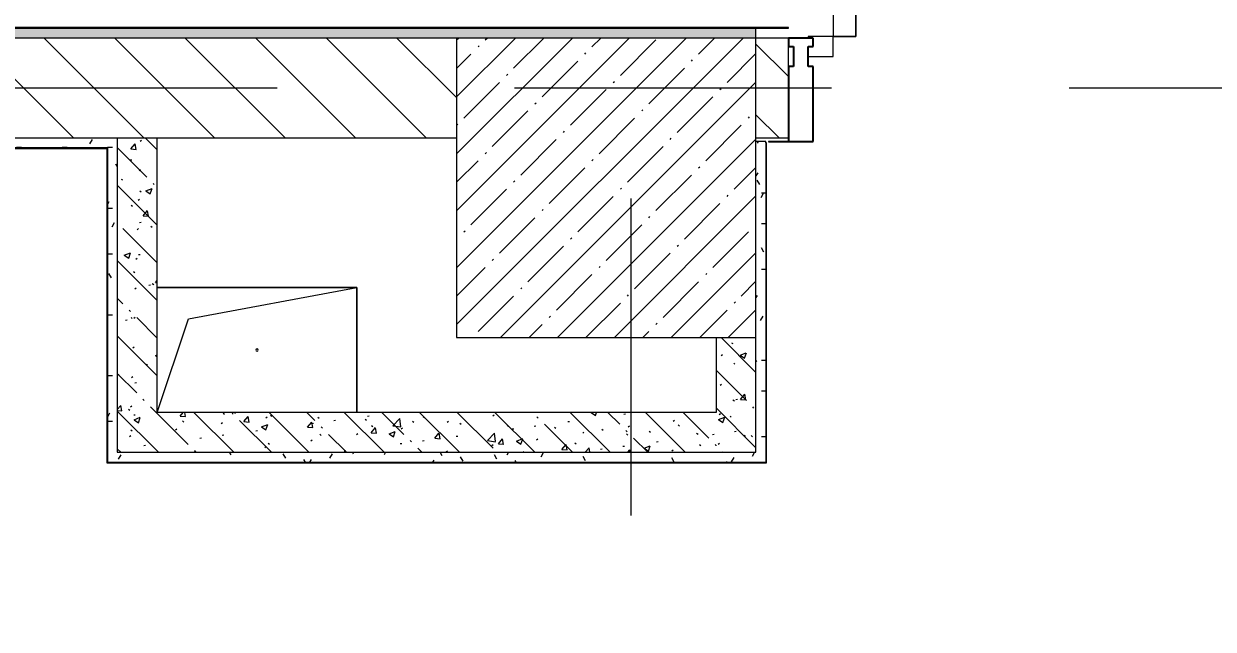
# Model space of a CAD drawing. Header units: millimetres. Extents: x -3724 to 231642, y -8553 to 29017.
# Drawn here: x 11293 to 13676, y 6716 to 7929 of the extents above; entities that cross this region are included whole.
import ezdxf

# ---------------------------------------------------------------- set-up
doc = ezdxf.new("R2010")
doc.units = ezdxf.units.MM
doc.linetypes.add('Осевая', pattern=[3175, 635, -476.25, 1587.5, -476.25])
for name, color, linetype, lineweight in [('A-ANNO-DIMS', 7, 'Continuous', 9), ('A-ANNO-DIMS-100', 7, 'Continuous', 9), ('A-DETL-GENF', 7, 'Continuous', 9), ('A-GENM', 7, 'Continuous', 9), ('A-GLAZ-CWMG', 7, 'Continuous', 9), ('A-GLAZ-CWMG-1', 7, 'Continuous', 25), ('A-WALL', 7, 'Continuous', 9), ('I-WALL', 7, 'Continuous', 9), ('S-COLS', 7, 'Continuous', 9), ('Оси-2', 7, 'Осевая', 9)]:
    doc.layers.add(name, color=color, linetype=linetype, lineweight=lineweight)
for name, color, linetype, lineweight, true_color in [('A-DOOR-1', 7, 'Continuous', 9, 0xc0c0c0), ('A-WALL-1', 9, 'Continuous', 9, 0x808080), ('A-WALL-FNSH-1', 9, 'Continuous', 9, 0x808080)]:
    doc.layers.add(name, color=color, linetype=linetype, lineweight=lineweight, true_color=true_color)
doc.styles.add('ISOCPEUR', font='isocpeur.ttf', dxfattribs={"width": 0.9, "height": 250})
doc.dimstyles.new('ISO-2_5_0_9К_БОЛЬШОЙ', dxfattribs={"dimscale": 304.8, "dimtxt": 248.995294, "dimasz": 0.492126, "dimexe": 0.393701, "dimexo": 0.984252, "dimgap": 0, "dimtad": 1, "dimdec": 0, "dimrnd": 10, "dimzin": 0, "dimdsep": 46, "dimtxsty": 'ISOCPEUR', "dimblk1": 'OBLIQUE', "dimblk2": 'OBLIQUE', "dimsah": 1, "dimcen": 0.09, "dimdle": 0.393701, "dimazin": 0, "dimtfac": 1, "dimtdec": 4, "dimtix": 1, "dimtmove": 0, "dimatfit": 3, "dimfxl": 1, "dimtvp": 1, "dimtolj": 1, "dimtzin": 0, "dimarcsym": 2})
pattern_1 = [(135, (0, 0), (-70.7107, -70.7107), [])]
pattern_2 = [(135, (0, 0), (-75.43415, -75.43415), [106.68, -17.78, 3.556, -17.78]), (135, (0, 75.39), (-75.43415, -75.43415), []), (50, (0, 0), (127.5292, -11.1576), [13.335, -146.685]), (355, (0, 0), (-24.6697, 133.74), [10.668, -117.348]), (100.451, (10.63, -0.93), (102.8597, 122.5818), [11.333, -124.663]), (46.184, (0, 35.56), (189.7552, -29.4304), [20.002, -220.027]), (96.636, (15.81, 33.1), (166.1822, 173.1996), [17, -186.995]), (351.184, (0, 35.56), (166.184, 173.1976), [16.002, -176.022]), (21, (17.78, 26.67), (106.1303, -71.586), [13.335, -146.685]), (326, (17.78, 26.67), (43.2619, 128.9318), [10.668, -117.348]), (71.451, (26.62, 20.7), (149.392, 57.3451), [11.333, -124.663]), (37.5, (0, 0), (2.16223, 59.18836), [3.353, -112.573, 3.353, -115.773, -117.793]), (37.5, (0, 0), (2.16223, 59.18836), [-235.052, 3.353, -114.44]), (7.5, (0, 0), (46.77386, 70.12615), [3.353, -64.567, 3.353, -109.906, -44.894]), (7.5, (0, 0), (46.77386, 70.12615), [-181.178, 3.353, -41.542]), (327.5, (-39.65, 0), (94.91367, -4.0101), [3.353, -41.097, 3.353, -135.331, -184.023]), (327.5, (-39.65, 0), (94.91367, -4.0101), [-183.134, 3.353, -180.67]), (317.5, (-57.43, 0), (103.69057, 17.7988), [3.353, -54.432, 3.353, -88.748, -130.683]), (317.5, (-57.43, 0), (103.69057, 17.7988), [-149.885, 3.353, -127.33])]
pattern_3 = [(0, (0, 0), (121.92, 30.48), [10.058, -81.382, 10.058, -81.382, -487.68]), (0, (0, 0), (121.92, 30.48), [-182.88, 10.058, -172.822, 10.058, -81.382, -213.36]), (0, (0, 0), (121.92, 30.48), [-457.2, 10.058, -50.902, 10.058, -142.342]), (120, (45.72, 15.24), (-87.356454, 90.34582), [10.058, -81.382, 10.058, -81.382, -487.68]), (120, (45.72, 15.24), (-87.356454, 90.34582), [-182.88, 10.058, -172.822, 10.058, -81.382, -213.36]), (120, (45.72, 15.24), (-87.356454, 90.34582), [-457.2, 10.058, -50.902, 10.058, -142.342]), (240, (60.96, 76.2), (-34.563546, -120.82582), [10.058, -81.382, 10.058, -81.382, -487.68]), (240, (60.96, 76.2), (-34.563546, -120.82582), [-182.88, 10.058, -172.822, 10.058, -81.382, -213.36]), (240, (60.96, 76.2), (-34.563546, -120.82582), [-457.2, 10.058, -50.902, 10.058, -142.342])]

# ---------------------------------------------------------------- blocks, each defined once
blk = doc.blocks.new('GM_Отверстие прямоугольное _в плите_ - Отверстие-V61-План расстановки мебели и оборудования 1 этажа в осях 1-12')
at = {"layer": 'A-GENM'}
for p, q in [((-200, 125), (200, 125)), ((200, 125), (-200, 125)), ((-137.5, 62.5), (200, 125)), ((200, 125), (200, -125)), ((200, -125), (200, 125)), ((-200, -125), (-137.5, 62.5))]:
    blk.add_line(p, q, dxfattribs=at)
for start, end in [(360, 180), (180, 360)]:
    blk.add_arc((0, 0), 2.5, start, end, dxfattribs=at)
blk = doc.blocks.new('BSC_Колонна _Прямоугольная - 600х600-20441433-План расстановки мебели и оборудования 1 этажа в осях 1-12')
at = {"layer": 'S-COLS'}
h = blk.add_hatch(dxfattribs=at)
h.set_pattern_fill('FP_88', color=256, style=0, pattern_type=2)
h.set_pattern_definition([(45, (-12460, -7600), (-57.02463, 57.02463), []), (45, (-12402.975, -7600), (-57.02463, 57.02463), [100.806, -20.161, 3.353, -16.808])])
h.paths.add_polyline_path([(-83.3, -300), (300, -300), (300, 300), (-300, 300), (-300, -300), (-200, -300)])
for p, q in [((300, 300), (-300, 300)), ((-300, 300), (-300, -300)), ((300, -300), (300, 300)), ((-300, -300), (300, -300))]:
    blk.add_line(p, q, dxfattribs=at)
blk = doc.blocks.new('Дверь_Витражная_остекление_ - ВВ-6 остекление-32633143-План расстановки мебели и оборудования 1 этажа в осях 1-12')
at = {"layer": 'A-DETL-GENF'}
for p, q in [((-630, 880), (-585, 880)), ((-630, 880), (-630, 20)), ((-585, 880), (-630, 880)), ((-630, 880), (-630, 20)), ((-585, 880), (-585, 20)), ((-585, 20), (-585, 880)), ((-630, 800), (-585, 800)), ((-620, 800), (-620, 100)), ((-576, 800), (-576, 100)), ((680, 420), (635, 420)), ((635, 420), (635, 20)), ((680, 420), (635, 420)), ((635, 420), (635, 20)), ((680, 420), (680, 20)), ((680, 20), (680, 420)), ((626, 340), (626, 100)), ((680, 340), (635, 340)), ((670, 340), (670, 100)), ((-630, 100), (-585, 100)), ((680, 100), (635, 100)), ((-585, 20), (-630, 20)), ((-630, 20), (-585, 20))]:
    blk.add_line(p, q, dxfattribs=at)
at = {"layer": 'A-DOOR-1'}
for p, q in [((-630, 880), (-630, 20)), ((630, 420), (630, 20)), ((-630, 20), (-680, 20)), ((-680, 20), (-680, 17)), ((-630, -20), (-630, 20)), ((680, 20), (630, 20)), ((630, 20), (630, -20)), ((680, 17), (680, 20)), ((-680, -20), (-630, -20)), ((630, -20), (680, -20))]:
    blk.add_line(p, q, dxfattribs=at)
for centre, radius, start, end in [((-630, 20), 860, 360, 90), ((630, 20), 400, 90, 180)]:
    blk.add_arc(centre, radius, start, end, dxfattribs=at)
blk = doc.blocks.new('Прямоугольный импост - Импост структурный с накладкой - 190мм-33226183-План расстановки мебели и оборудования 1 этажа в осях 1-12')
at = {"layer": 'A-GLAZ-CWMG-1'}
for p, q in [((0, 190), (-50, 190)), ((-50, 190), (-50, 40)), ((0, 40), (0, 190)), ((-50, 40), (-40, 40)), ((-40, 40), (-40, 0)), ((-10, 0), (-10, 40)), ((-10, 40), (0, 40)), ((-40, 0), (-50, 0)), ((-50, 0), (-50, -17)), ((0, 0), (-10, 0)), ((0, -17), (0, 0)), ((-50, -17), (0, -17))]:
    blk.add_line(p, q, dxfattribs=at)
blk = doc.blocks.new('DIMBLOCK114-План расстановки мебели и оборудования 1 этажа в осях 1-12')
at = {"layer": 'A-ANNO-DIMS-100'}
for p, q in [((7660, 8200), (7660, 9383.4)), ((12825, 8683), (12825, 9383.4)), ((7540, 9263.4), (12945, 9263.4)), ((7660, 9263.4), (7660, 8200)), ((12825, 9263.4), (12825, 8683))]:
    blk.add_line(p, q, dxfattribs=at)
at = {"layer": 'A-ANNO-DIMS-100', "lineweight": 20}
for p, q in [((7660, 9263.4), (7735, 9338.4)), ((12825, 9263.4), (12900, 9338.4)), ((7660, 9263.4), (7585, 9188.4)), ((12825, 9263.4), (12750, 9188.4))]:
    blk.add_line(p, q, dxfattribs=at)
at = {"layer": 'A-ANNO-DIMS-100', "color": 0, "insert": (9948, 9590), "char_height": 250, "width": 706.764, "attachment_point": 1, "line_spacing_factor": 1.149209, "style": 'ISOCPEUR'}
blk.add_mtext('5170', dxfattribs=at)
blk = doc.blocks.new('_Oblique')
at = {"color": 0, "linetype": 'ByBlock', "lineweight": -2}
blk.add_line((-0.5, -0.5), (0.5, 0.5), dxfattribs=at)

msp = doc.modelspace()

# ---------------------------------------------------------------- hatches: boundary and pattern name
at = {"layer": 'I-WALL'}
h = msp.add_hatch(dxfattribs=at)
h.set_pattern_fill('FP_103', color=256, style=0, pattern_type=2)
h.set_pattern_definition(pattern_3)
h.paths.add_polyline_path([(12760, 7900), (12760, 7920), (7660, 7920), (7660, 7900), (12376.7, 7900)])
h = msp.add_hatch(dxfattribs=at)
h.set_pattern_fill('FP_16', color=256, style=0, pattern_type=2)
h.set_pattern_definition(pattern_1)
h.paths.add_polyline_path([(8260, 7700), (12160, 7700), (12160, 7900), (8260, 7900)])
h = msp.add_hatch(dxfattribs=at)
h.set_pattern_fill('FP_16', color=256, style=0, pattern_type=2)
h.set_pattern_definition(pattern_1)
h.paths.add_polyline_path([(16660, 7700), (16660, 7900), (15830, 7900), (15830, 7700), (16210, 7700)])
h.paths.add_polyline_path([(14310, 7700), (14730, 7700), (14730, 7900), (14265, 7900), (14265, 7700)])
h.paths.add_polyline_path([(12760, 7700), (12825, 7700), (12825, 7900), (12760, 7900)])
h = msp.add_hatch(dxfattribs=at)
h.set_pattern_fill('FP_103', color=256, style=0, pattern_type=2)
h.set_pattern_definition(pattern_3)
h.paths.add_polyline_path([(11459, 7680), (11480, 7680), (11480, 7700), (8740, 7700), (8740, 7680), (11402, 7680)])
h = msp.add_hatch(dxfattribs=at)
h.set_pattern_fill('FP_103', color=256, style=0, pattern_type=2)
h.set_pattern_definition(pattern_3)
h.paths.add_polyline_path([(11460, 7050), (11480, 7050), (11480, 7680), (11460, 7680), (11460, 7070)])
h = msp.add_hatch(dxfattribs=at)
h.set_pattern_fill('FP_41', color=256, style=0, pattern_type=2)
h.set_pattern_definition(pattern_2)
h.paths.add_polyline_path([(11560, 7150), (11560, 7700), (11480, 7700), (11480, 7150)])
h = msp.add_hatch(dxfattribs=at)
h.set_pattern_fill('FP_103', color=256, style=0, pattern_type=2)
h.set_pattern_definition(pattern_3)
h.paths.add_polyline_path([(12780, 7070), (12780, 7693), (12760, 7693), (12760, 7070)])
h = msp.add_hatch(dxfattribs=at)
h.set_pattern_fill('FP_41', color=256, style=0, pattern_type=2)
h.set_pattern_definition(pattern_2)
h.paths.add_polyline_path([(12760, 7070), (12760, 7300), (12680, 7300), (12680, 7070)])
h = msp.add_hatch(dxfattribs=at)
h.set_pattern_fill('FP_41', color=256, style=0, pattern_type=2)
h.set_pattern_definition(pattern_2)
h.paths.add_polyline_path([(12680, 7070), (12680, 7150), (11480, 7150), (11480, 7070), (12376.7, 7070)])
h = msp.add_hatch(dxfattribs=at)
h.set_pattern_fill('FP_103', color=256, style=0, pattern_type=2)
h.set_pattern_definition(pattern_3)
h.paths.add_polyline_path([(12648, 7050), (12780, 7050), (12780, 7070), (11480, 7070), (11480, 7050), (12376.7, 7050)])

# ---------------------------------------------------------------- linework, layer by layer
at = {"layer": 'A-WALL'}
for q in [(8760, 7680), (11460, 7050)]:
    msp.add_line((11460, 7680), q, dxfattribs=at)
at = {"layer": 'A-WALL-1'}
for p, q in [((12760, 7900), (12760, 7920)), ((12160, 7900), (8260, 7900)), ((12825, 7900), (12760, 7900)), ((12825, 7700), (12825, 7900)), ((8260, 7700), (12160, 7700)), ((11480, 7700), (11480, 7070)), ((11560, 7150), (11560, 7700)), ((12760, 7700), (12825, 7700)), ((12780, 7693), (12760, 7693)), ((12780, 7690), (12780, 7693)), ((12680, 7300), (12680, 7150)), ((12760, 7070), (12760, 7300)), ((12680, 7150), (11560, 7150)), ((11480, 7070), (12760, 7070)), ((11460, 7050), (12780, 7050))]:
    msp.add_line(p, q, dxfattribs=at)
at = {"layer": 'A-WALL-FNSH-1'}
for p, q in [((12825, 7921), (7660, 7921)), ((7660, 7920), (12825, 7920)), ((12825, 7920), (12825, 7921)), ((8761, 7679), (11459, 7679)), ((11459, 7679), (11459, 7049)), ((12780, 7690), (12780, 7050)), ((12781, 7690), (12780, 7690)), ((12781, 7049), (12781, 7690)), ((12825, 7693), (12785, 7693)), ((12785, 7693), (12785, 7692)), ((12785, 7692), (12825, 7692)), ((12825, 7692), (12825, 7693)), ((11459, 7049), (12781, 7049))]:
    msp.add_line(p, q, dxfattribs=at)
at = {"layer": 'Оси-2'}
for p, q in [((12510, 593.7), (12510, 24898.1)), ((-423.7, 7800), (35770, 7800))]:
    msp.add_line(p, q, dxfattribs=at)

# ---------------------------------------------------------------- block references
at = {"layer": 'A-DOOR-1'}
msp.add_blockref('Дверь_Витражная_остекление_ - ВВ-6 остекление-32633143-План расстановки мебели и оборудования 1 этажа в осях 1-12', (13545, 7883), dxfattribs=at)
at = {"layer": 'A-GENM'}
msp.add_blockref('GM_Отверстие прямоугольное _в плите_ - Отверстие-V61-План расстановки мебели и оборудования 1 этажа в осях 1-12', (11760, 7275), dxfattribs=at)
at = {"layer": 'A-GLAZ-CWMG', "rotation": 180}
msp.add_blockref('Прямоугольный импост - Импост структурный с накладкой - 190мм-33226183-План расстановки мебели и оборудования 1 этажа в осях 1-12', (12825, 7883), dxfattribs=at)
at = {"layer": 'S-COLS'}
msp.add_blockref('BSC_Колонна _Прямоугольная - 600х600-20441433-План расстановки мебели и оборудования 1 этажа в осях 1-12', (12460, 7600), dxfattribs=at)

# ---------------------------------------------------------------- dimensions: what is measured, and where the dimension line sits
at = {"layer": 'A-ANNO-DIMS'}
dim = msp.add_linear_dim(base=(12825, 9263.4), p1=(7660, 7900), p2=(12825, 8383), dimstyle='ISO-2_5_0_9К_БОЛЬШОЙ', override={"dimpost": '<>', "dimfxl": 5187.534482}, dxfattribs=at)
dim.commit()
dim.dimension.update_dxf_attribs({"geometry": 'DIMBLOCK114-План расстановки мебели и оборудования 1 этажа в осях 1-12', "text_midpoint": (10242.5, 9388.4)})

doc.saveas('drawing.dxf')
